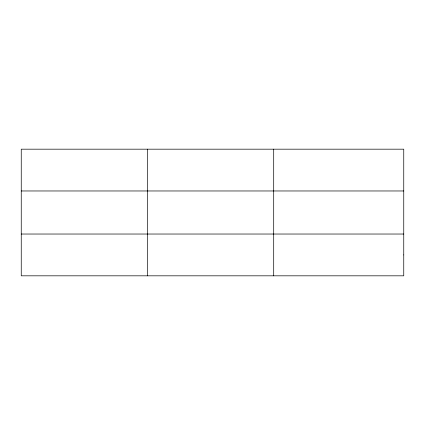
<?xml version="1.0" encoding="UTF-8"?>
<svg xmlns="http://www.w3.org/2000/svg" width="425" height="425" viewBox="0 0 425 425"><rect width="100%" height="100%" fill="white"/><g stroke="black" fill="none" stroke-linecap="round" stroke-linejoin="round"><path stroke-width="0.64" d="M147.475 149.18L147.475 275.82M273.7 149.18L273.7 275.82M21.25 190.968L403.75 190.968M21.25 234.032L403.75 234.032M403.75 254.926L403.75 275.82L21.25 275.82L21.25 149.18L403.75 149.18L403.75 254.926"/></g></svg>
